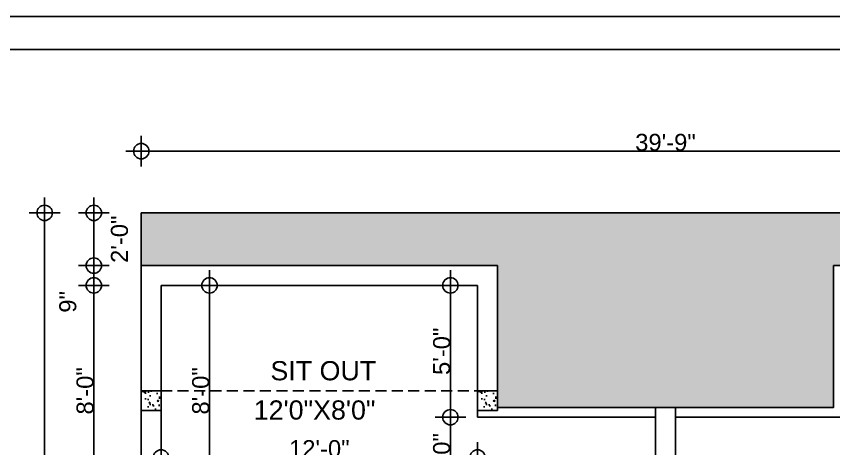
# Model space of a CAD drawing. Header units: inches. Extents: x 171009 to 352533, y -79956 to -38287.
# Drawn here: x 173787.8 to 174159.7, y -39854.7 to -39657.9 of the extents above; entities that cross this region are included whole.
import ezdxf

# ---------------------------------------------------------------- set-up
doc = ezdxf.new("R2010")
doc.units = ezdxf.units.IN
doc.header["$LTSCALE"] = 20
doc.header["$MEASUREMENT"] = 0
doc.header["$PDMODE"] = 34
doc.header["$PDSIZE"] = 5
doc.linetypes.add('HIDDEN2', pattern=[0.1875, 0.125, -0.0625])
doc.layers.get('0').update_dxf_attribs({"linetype": 'CONTINUOUS'})
doc.layers.get('Defpoints').update_dxf_attribs({"linetype": 'CONTINUOUS'})
for name, color, linetype in [('AREA', 3, 'CONTINUOUS'), ('border', 230, 'CONTINUOUS'), ('COLUMN', 31, 'CONTINUOUS'), ('DIMLINE', 254, 'CONTINUOUS'), ('HATCH', 8, 'CONTINUOUS'), ('text', 2, 'CONTINUOUS'), ('TILE', 22, 'CONTINUOUS'), ('wall', 13, 'CONTINUOUS')]:
    doc.layers.add(name, color=color, linetype=linetype)
doc.styles.add('style5', font='arial_B.ttf')
doc.styles.add('TEXTM', font='arial_B.ttf')
doc.dimstyles.new('ARCH_96_0', dxfattribs={"dimtxt": 7.75, "dimasz": 3.5, "dimexe": 0.25, "dimexo": 0, "dimgap": 0, "dimtad": 1, "dimzin": 15, "dimdsep": 46, "dimlunit": 4, "dimtxsty": 'TEXTM', "dimblk": 'BLK', "dimcen": 0, "dimdle": 0.09375, "dimse1": 1, "dimse2": 1, "dimclrd": 256, "dimclrt": 3, "dimadec": 0, "dimazin": 0, "dimtfac": 1, "dimtix": 1, "dimtmove": 2, "dimatfit": 3, "dimldrblk": 'BLK', "dimfxl": 0.25, "dimtvp": 1.4625, "dimtolj": 1, "dimtzin": 15, "dimlwd": -1, "dimarcsym": 0})

# ---------------------------------------------------------------- blocks, each defined once
blk = doc.blocks.new('BLK')
for q in [(0, 2), (-2, 0), (0, -2), (2, 0)]:
    blk.add_line((0, 0), q)
blk.add_circle((0, 0), 1)
blk = doc.blocks.new('*D123')
at = {"layer": 'Defpoints', "color": 0, "transparency": 16777216}
for p in [(173823.09, -39780.36), (173853.68, -39780.36), (173853.67, -39876.36)]:
    blk.add_point(p, dxfattribs=at)
at = {"layer": 'DIMLINE', "transparency": 16777216}
blk.add_line((173823.09, -39872.86), (173823.09, -39783.86), dxfattribs=at)
at = {"layer": 'DIMLINE', "transparency": 16777216, "xscale": 3.5, "yscale": 3.5, "zscale": 3.5}
for p, rotation in [((173823.09, -39780.36), 90), ((173823.09, -39876.36), 270)]:
    blk.add_blockref('BLK', p, dxfattribs=dict(at, rotation=rotation))
at = {"layer": 'DIMLINE', "color": 3, "transparency": 16777216, "insert": (173819.13, -39828.36), "char_height": 7.75, "attachment_point": 5, "rotation": 90, "style": 'TEXTM'}
blk.add_mtext('\\A1;8\'-0"', dxfattribs=at)
blk = doc.blocks.new('*D124')
at = {"layer": 'Defpoints', "color": 0, "transparency": 16777216}
for p in [(173823.09, -39771.36), (173853.68, -39771.36), (173853.68, -39780.36)]:
    blk.add_point(p, dxfattribs=at)
at = {"layer": 'DIMLINE', "transparency": 16777216}
blk.add_line((173823.09, -39776.86), (173823.09, -39774.86), dxfattribs=at)
at = {"layer": 'DIMLINE', "transparency": 16777216, "xscale": 3.5, "yscale": 3.5, "zscale": 3.5}
for p, rotation in [((173823.09, -39771.36), 90), ((173823.09, -39780.36), 270)]:
    blk.add_blockref('BLK', p, dxfattribs=dict(at, rotation=rotation))
at = {"layer": 'DIMLINE', "color": 3, "transparency": 16777216, "insert": (173811.29, -39787.86), "char_height": 7.75, "attachment_point": 5, "rotation": 90, "style": 'TEXTM'}
blk.add_mtext('\\A1;9"', dxfattribs=at)
blk = doc.blocks.new('*D125')
at = {"layer": 'Defpoints', "color": 0, "transparency": 16777216}
for p in [(173823.09, -39747.36), (173844.67, -39747.36), (173844.67, -39771.36)]:
    blk.add_point(p, dxfattribs=at)
at = {"layer": 'DIMLINE', "transparency": 16777216}
blk.add_line((173823.09, -39767.86), (173823.09, -39750.86), dxfattribs=at)
at = {"layer": 'DIMLINE', "transparency": 16777216, "xscale": 3.5, "yscale": 3.5, "zscale": 3.5}
for p, rotation in [((173823.09, -39747.36), 90), ((173823.09, -39771.36), 270)]:
    blk.add_blockref('BLK', p, dxfattribs=dict(at, rotation=rotation))
at = {"layer": 'DIMLINE', "color": 3, "transparency": 16777216, "insert": (173834.79, -39759.36), "char_height": 7.75, "attachment_point": 5, "rotation": 90, "style": 'TEXTM'}
blk.add_mtext('\\A1;2\'-0"', dxfattribs=at)
blk = doc.blocks.new('*D126')
at = {"layer": 'Defpoints', "color": 0, "transparency": 16777216}
for p in [(173985.31, -39780.36), (173997.67, -39780.36), (173997.67, -39840.36)]:
    blk.add_point(p, dxfattribs=at)
at = {"layer": 'DIMLINE', "transparency": 16777216}
blk.add_line((173985.31, -39836.86), (173985.31, -39783.86), dxfattribs=at)
at = {"layer": 'DIMLINE', "transparency": 16777216, "xscale": 3.5, "yscale": 3.5, "zscale": 3.5}
for p, rotation in [((173985.31, -39780.36), 90), ((173985.31, -39840.36), 270)]:
    blk.add_blockref('BLK', p, dxfattribs=dict(at, rotation=rotation))
at = {"layer": 'DIMLINE', "color": 3, "transparency": 16777216, "insert": (173981.36, -39810.36), "char_height": 7.75, "attachment_point": 5, "rotation": 90, "style": 'TEXTM'}
blk.add_mtext('\\A1;5\'-0"', dxfattribs=at)
blk = doc.blocks.new('*D127')
at = {"layer": 'Defpoints', "color": 0, "transparency": 16777216}
for p in [(173997.67, -39840.36), (173985.31, -39876.36), (173997.67, -39876.36)]:
    blk.add_point(p, dxfattribs=at)
at = {"layer": 'DIMLINE', "transparency": 16777216}
blk.add_line((173985.31, -39843.86), (173985.31, -39872.86), dxfattribs=at)
at = {"layer": 'DIMLINE', "transparency": 16777216, "xscale": 3.5, "yscale": 3.5, "zscale": 3.5}
for p, rotation in [((173985.31, -39840.36), 90), ((173985.31, -39876.36), 270)]:
    blk.add_blockref('BLK', p, dxfattribs=dict(at, rotation=rotation))
at = {"layer": 'DIMLINE', "color": 3, "transparency": 16777216, "insert": (173981.35, -39858.36), "char_height": 7.75, "attachment_point": 5, "rotation": 90, "style": 'TEXTM'}
blk.add_mtext('\\A1;3\'-0"', dxfattribs=at)
blk = doc.blocks.new('*D128')
at = {"layer": 'Defpoints', "color": 0, "transparency": 16777216}
for p in [(173872.03, -39780.36), (173875.7, -39780.36), (173872.03, -39876.36)]:
    blk.add_point(p, dxfattribs=at)
at = {"layer": 'DIMLINE', "transparency": 16777216}
blk.add_line((173875.7, -39872.86), (173875.7, -39783.86), dxfattribs=at)
at = {"layer": 'DIMLINE', "transparency": 16777216, "xscale": 3.5, "yscale": 3.5, "zscale": 3.5}
for p, rotation in [((173875.7, -39780.36), 90), ((173875.7, -39876.36), 270)]:
    blk.add_blockref('BLK', p, dxfattribs=dict(at, rotation=rotation))
at = {"layer": 'DIMLINE', "color": 3, "transparency": 16777216, "insert": (173871.74, -39828.36), "char_height": 7.75, "attachment_point": 5, "rotation": 90, "style": 'TEXTM'}
blk.add_mtext('\\A1;8\'-0"', dxfattribs=at)
blk = doc.blocks.new('*D129')
at = {"layer": 'Defpoints', "color": 0, "transparency": 16777216}
for p in [(173853.67, -39821.71), (173997.67, -39821.71), (173853.67, -39858.68)]:
    blk.add_point(p, dxfattribs=at)
at = {"layer": 'DIMLINE', "transparency": 16777216}
blk.add_line((173994.17, -39858.68), (173857.17, -39858.68), dxfattribs=at)
at = {"layer": 'DIMLINE', "transparency": 16777216, "xscale": 3.5, "yscale": 3.5, "zscale": 3.5}
for p, rotation in [((173853.67, -39858.68), 180.0000809281447), ((173997.67, -39858.68), 8.09281447455845e-05)]:
    blk.add_blockref('BLK', p, dxfattribs=dict(at, rotation=rotation))
at = {"layer": 'DIMLINE', "color": 3, "transparency": 16777216, "insert": (173925.67, -39854.72), "char_height": 7.75, "attachment_point": 5, "rotation": 0.0001, "style": 'TEXTM'}
blk.add_mtext('\\A1;12\'-0"', dxfattribs=at)
blk = doc.blocks.new('*D151')
at = {"layer": 'Defpoints', "color": 0, "transparency": 16777216}
for p in [(173800.71, -39747.36), (174321.67, -39747.36), (174321.67, -40116.36)]:
    blk.add_point(p, dxfattribs=at)
at = {"layer": 'DIMLINE', "transparency": 16777216}
blk.add_line((173800.71, -40112.86), (173800.71, -39750.86), dxfattribs=at)
at = {"layer": 'DIMLINE', "transparency": 16777216, "xscale": 3.5, "yscale": 3.5, "zscale": 3.5}
for p, rotation in [((173800.71, -39747.36), 90), ((173800.71, -40116.36), 270)]:
    blk.add_blockref('BLK', p, dxfattribs=dict(at, rotation=rotation))
at = {"layer": 'DIMLINE', "color": 3, "transparency": 16777216, "insert": (173796.75, -39931.86), "char_height": 7.75, "attachment_point": 5, "rotation": 90, "style": 'TEXTM'}
blk.add_mtext('\\A1;30\'-9"', dxfattribs=at)
blk = doc.blocks.new('*D157')
at = {"layer": 'Defpoints', "color": 0, "transparency": 16777216}
for p in [(174321.67, -39719.28), (173844.67, -39747.36), (174321.67, -39747.36)]:
    blk.add_point(p, dxfattribs=at)
at = {"layer": 'DIMLINE', "transparency": 16777216}
blk.add_line((173848.17, -39719.28), (174318.17, -39719.28), dxfattribs=at)
at = {"layer": 'DIMLINE', "transparency": 16777216, "xscale": 3.5, "yscale": 3.5, "zscale": 3.5, "rotation": 180}
blk.add_blockref('BLK', (173844.67, -39719.28), dxfattribs=at)
at = {"layer": 'DIMLINE', "transparency": 16777216, "xscale": 3.5, "yscale": 3.5, "zscale": 3.5}
blk.add_blockref('BLK', (174321.67, -39719.28), dxfattribs=at)
at = {"layer": 'DIMLINE', "color": 3, "transparency": 16777216, "insert": (174083.17, -39715.32), "char_height": 7.75, "attachment_point": 5, "style": 'TEXTM'}
blk.add_mtext('\\A1;39\'-9"', dxfattribs=at)

msp = doc.modelspace()

# ---------------------------------------------------------------- hatches: boundary and pattern name
at = {"layer": 'HATCH'}
h = msp.add_hatch(dxfattribs=at)
h.set_pattern_fill('AR-CONC', color=8, style=0)
h.set_pattern_definition([(50, (359.6155, -2135.8027), (7.17260183, -0.62752135), [0.75, -8.25]), (355, (359.6155, -2135.803), (-1.38751334, 7.52192134), [0.6, -6.6]), (100.4514, (360.213, -2135.855), (5.78509382, 6.89439542), [0.6374019, -7.01142112]), (46.1842, (359.6155, -2133.803), (10.6724105, -1.65519014), [1.125, -12.375]), (96.6356, (360.505, -2133.941), (9.34662706, 9.7411787), [0.9561029, -10.51713]), (351.1842, (359.616, -2133.803), (9.34661945, 9.741186), [0.9, -9.9]), (21, (360.6155, -2134.3027), (5.96907052, -4.0261889), [0.75, -8.25]), (326, (360.6155, -2134.303), (2.43315332, 7.25150045), [0.6, -6.6]), (71.4514, (361.113, -2134.638), (8.40222629, 3.22530497), [0.6374019, -7.01142112]), (37.5, (359.6155, -2135.8027), (0.121598553, 3.32893854), [0, -6.52, 0, -6.7, 0, -6.625]), (7.5, (359.6155, -2135.8027), (2.630695374, 3.94411712), [0, -3.82, 0, -6.37, 0, -2.525]), (327.5, (357.3855, -2135.8027), (5.33822436, -0.225548717), [0, -2.5, 0, -7.8, 0, -10.35]), (317.5, (356.3855, -2135.8027), (5.83186169, 1.00104982), [0, -3.25, 0, -5.18, 0, -7.35])])
h.paths.add_polyline_path([(173853.673, -39828.331), (173844.673, -39828.331), (173844.673, -39837.331), (173853.673, -39837.331)])
h = msp.add_hatch(dxfattribs=at)
h.set_pattern_fill('AR-CONC', color=8, style=0)
h.set_pattern_definition([(50, (512.617, -2135.8027), (7.17260183, -0.62752135), [0.75, -8.25]), (355, (512.617, -2135.803), (-1.38751334, 7.52192134), [0.6, -6.6]), (100.4514, (513.215, -2135.855), (5.78509382, 6.89439542), [0.6374019, -7.01142112]), (46.1842, (512.617, -2133.803), (10.6724105, -1.65519014), [1.125, -12.375]), (96.6356, (513.506, -2133.941), (9.34662706, 9.7411787), [0.9561029, -10.51713]), (351.1842, (512.617, -2133.803), (9.34661945, 9.741186), [0.9, -9.9]), (21, (513.617, -2134.3027), (5.96907052, -4.0261889), [0.75, -8.25]), (326, (513.617, -2134.303), (2.43315332, 7.25150045), [0.6, -6.6]), (71.4514, (514.1145, -2134.638), (8.40222629, 3.22530497), [0.6374019, -7.01142112]), (37.5, (512.617, -2135.8027), (0.121598553, 3.32893854), [0, -6.52, 0, -6.7, 0, -6.625]), (7.5, (512.617, -2135.8027), (2.630695374, 3.94411712), [0, -3.82, 0, -6.37, 0, -2.525]), (327.5, (510.387, -2135.8027), (5.33822436, -0.225548717), [0, -2.5, 0, -7.8, 0, -10.35]), (317.5, (509.387, -2135.8027), (5.83186169, 1.00104982), [0, -3.25, 0, -5.18, 0, -7.35])])
h.paths.add_polyline_path([(174006.675, -39828.331), (173997.675, -39828.331), (173997.675, -39837.331), (174006.675, -39837.331)])
at = {"layer": 'TILE'}
h = msp.add_hatch(dxfattribs=at)
h.set_pattern_fill('SPANTILE', color=256, scale=8, style=0)
h.set_pattern_definition([(274.9697, (-2467.96005, 26), (-7.99993045606, 96.00000841214), [7.387776, -177.306568]), (180, (-2467.32, 18.64), (-8, -8), [0.64, -7.36]), (0, (-2475.32, 18), (8, 8), [2.24, -5.76]), (90, (-2473.08, 18), (-8, 8), [0.8, -7.2]), (270, (-2467.96, 18.8), (8, -8), [0.8, -7.2]), (0, (-2467.96, 18), (8, 8), [0.64, -7.36]), (0, (-2475.32, 18.64), (8, 8), [1.6, -6.4]), (85.0303, (-2473.72005, 18.64), (7.99993045606, 96.00000841214), [7.387776, -177.306568]), (52.6961, (-2473.72005, 19.04), (-103.99988711906, -136.0000859335), [2.112064, -209.094]), (18.4349, (-2472.44, 20.72), (16.000003477, 7.999987226), [2.023856, -23.27436]), (341.5651, (-2470.52, 21.36), (-16.000003477, 7.999987226), [2.023856, -23.27436]), (307.3039, (-2468.60005, 20.72), (103.99988711906, -136.0000859335), [2.112064, -209.094]), (20.2249, (-2472.04005, 20.16), (-87.9999781147, -32.0000666848), [1.61988, -160.367776]), (339.7751, (-2470.52005, 20.72), (87.9999781147, -32.0000666848), [1.61988, -160.367776]), (307.4054, (-2469.00005, 20.16), (80.0000796209, -103.99993971984), [1.712072, -169.4954]), (52.5946, (-2473.08005, 18.8), (-80.0000796209, -103.99993971984), [1.712072, -169.4954])])
h.paths.add_polyline_path([(173844.672, -39747.358), (173844.672, -39771.358), (174006.674, -39771.358), (174006.672, -39835.858), (174078.672, -39835.858), (174087.672, -39835.858), (174159.672, -39835.858), (174159.67, -39771.358), (174321.672, -39771.358), (174321.672, -39747.358)])

# ---------------------------------------------------------------- linework, layer by layer
for p, q in [((174321.672, -39747.358), (173844.672, -39747.358)), ((173844.672, -39771.358), (173844.672, -39747.358)), ((173844.672, -39876.358), (173844.672, -39771.358)), ((174006.674, -39771.358), (173844.672, -39771.358)), ((174006.672, -39835.858), (174006.674, -39771.358)), ((174159.67, -39771.358), (174321.672, -39771.358)), ((174159.672, -39835.858), (174159.67, -39771.358)), ((173853.671, -39876.358), (173853.676, -39780.358)), ((173997.673, -39780.358), (173853.676, -39780.358)), ((173997.673, -39840.358), (173997.673, -39780.358)), ((174006.672, -39835.858), (174078.672, -39835.858)), ((174087.672, -39835.858), (174159.675, -39835.858)), ((173997.673, -39840.358), (174078.672, -39840.358)), ((174087.672, -39840.358), (174168.671, -39840.358))]:
    msp.add_line(p, q)
at = {"linetype": 'HIDDEN2', "ltscale": 2}
msp.add_line((173853.673, -39828.331), (173997.673, -39828.331), dxfattribs=at)
at = {"color": 3}
msp.add_lwpolyline([(173236.719, -39657.916), (174863.333, -39657.916), (174863.333, -40437.786), (173236.719, -40437.786)], close=True, dxfattribs=at)
at = {"layer": 'AREA'}
msp.add_lwpolyline([(173844.672, -39771.358), (174006.674, -39771.363), (174006.675, -39835.858), (174159.672, -39835.858), (174159.67, -39771.358), (174321.672, -39771.358), (174321.672, -40116.358), (174184.173, -40116.358), (174184.173, -40185.358), (174127.173, -40185.358), (173982.173, -40185.358), (173982.173, -40116.358), (173844.671, -40116.358), (173844.671, -39771.358)], dxfattribs=at)
at = {"layer": 'border', "ltscale": 5}
msp.add_line((173236.719, -39672.972), (174863.333, -39672.972), dxfattribs=at)
at = {"layer": 'COLUMN'}
for points in [[(173853.673, -39837.331), (173844.673, -39837.331), (173844.673, -39828.331), (173853.673, -39828.331)], [(174006.675, -39837.331), (173997.675, -39837.331), (173997.675, -39828.331), (174006.675, -39828.331)]]:
    msp.add_lwpolyline(points, close=True, dxfattribs=at)
at = {"layer": 'wall'}
for p, q in [((174078.672, -39835.858), (174087.672, -39835.858)), ((174078.672, -39876.358), (174078.672, -39835.858)), ((174087.672, -39876.358), (174087.672, -39835.858))]:
    msp.add_line(p, q, dxfattribs=at)

# ---------------------------------------------------------------- texts
at = {"layer": 'text', "style": 'style5'}
for s, p in [('SIT OUT', (173903.43, -39823.559)), ('12\'0"X8\'0"', (173895.838, -39841.438))]:
    msp.add_text(s, height=8.7331, dxfattribs=at).set_placement(p)

# ---------------------------------------------------------------- dimensions: what is measured, and where the dimension line sits
at = {"layer": 'DIMLINE'}
dim = msp.add_linear_dim(base=(174321.672, -39719.279), p1=(173844.672, -39747.358), p2=(174321.672, -39747.358), dimstyle='ARCH_96_0', override={"dimfxl": 0.18}, dxfattribs=at)
dim.commit()
dim.dimension.update_dxf_attribs({"geometry": '*D157', "text_midpoint": (174083.172, -39715.32)})
for base, p1, p2, picture, middle in [((173800.711, -39747.358), (174321.672, -40116.358), (174321.672, -39747.358), '*D151', (173796.751, -39931.858)), ((173823.091, -39780.358), (173853.671, -39876.358), (173853.676, -39780.358), '*D123', (173819.134, -39828.358)), ((173875.696, -39780.358), (173872.035, -39876.358), (173872.035, -39780.358), '*D128', (173871.74, -39828.358)), ((173985.313, -39780.358), (173997.673, -39840.358), (173997.673, -39780.358), '*D126', (173981.356, -39810.358)), ((173985.313, -39876.358), (173997.673, -39840.358), (173997.671, -39876.358), '*D127', (173981.353, -39858.358))]:
    dim = msp.add_linear_dim(base=base, p1=p1, p2=p2, angle=90, dimstyle='ARCH_96_0', override={"dimfxl": 0.18}, dxfattribs=at)
    dim.commit()
    dim.dimension.update_dxf_attribs({"geometry": picture, "text_midpoint": middle})
for base, p1, p2, picture, middle in [((173823.091, -39747.358), (173844.672, -39771.358), (173844.672, -39747.358), '*D125', (173834.79, -39759.358)), ((173823.091, -39771.358), (173853.676, -39780.358), (173853.676, -39771.358), '*D124', (173811.291, -39787.858))]:
    dim = msp.add_linear_dim(base=base, p1=p1, p2=p2, angle=90, dimstyle='ARCH_96_0', override={"dimfxl": 0.18}, dxfattribs=at)
    dim.commit()
    dim.dimension.update_dxf_attribs({"geometry": picture, "text_midpoint": middle, "dimtype": 160})
dim = msp.add_aligned_dim(p1=(173997.673, -39821.705), p2=(173853.674, -39821.705), distance=36.975, dimstyle='ARCH_96_0', override={"dimfxl": 0.18}, dxfattribs=at)
dim.commit()
dim.dimension.update_dxf_attribs({"geometry": '*D129', "text_midpoint": (173925.674, -39854.723)})

doc.saveas('drawing.dxf')
